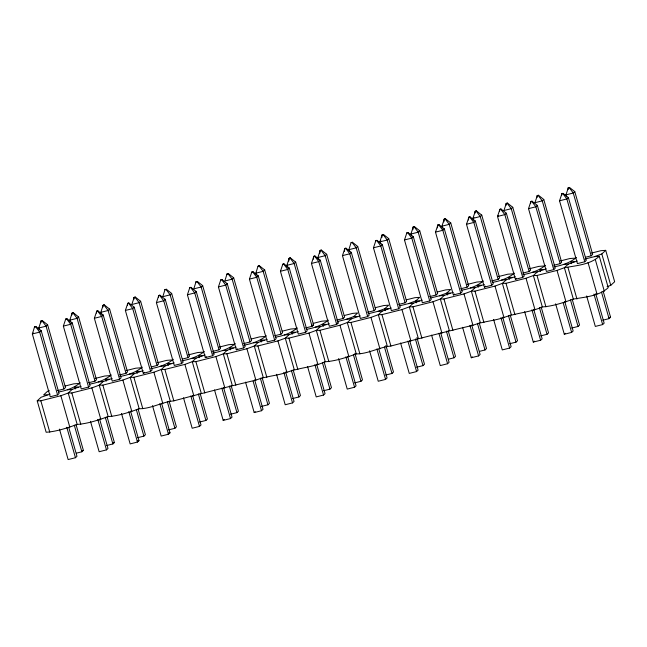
<?xml version="1.0" encoding="UTF-8"?>
<svg xmlns="http://www.w3.org/2000/svg" width="647" height="647" viewBox="0 0 647 647"><rect width="100%" height="100%" fill="white"/><g stroke="black" fill="none" stroke-linecap="round" stroke-linejoin="round"><path stroke-width="0.97" d="M40.858 322.78L41.149 320.863L42.273 320.572L47.603 324.762L65.493 387.569L63.98 388.976L57.567 390.594M71.874 314.943L72.165 313.027L73.289 312.744L78.611 316.933L96.508 379.74L94.988 381.14L88.582 382.757M96.468 313.051L96.759 311.134L97.883 310.851L103.213 315.032L121.102 377.84L119.59 379.247L112.263 381.099L94.373 318.284L96.759 311.134M102.881 307.115L103.172 305.198L104.296 304.915L109.626 309.096L127.516 371.912L126.003 373.311L119.59 374.928M127.483 305.214L127.774 303.297L128.899 303.014L134.22 307.204L152.11 370.011L150.597 371.41L143.27 373.262L125.381 310.455L127.774 303.297M133.897 299.278L134.188 297.361L135.304 297.078L140.634 301.267L158.523 364.075L157.011 365.474L151.519 366.865M158.491 297.385L158.782 295.469L159.906 295.186L165.236 299.367L183.125 362.183L181.613 363.582L174.286 365.434L156.396 302.626L158.782 295.469M288.797 261.081L289.241 258.202L290.357 257.918L295.687 262.108L313.577 324.915L312.064 326.314L305.651 327.94M313.399 259.18L313.835 256.309L314.96 256.026L320.289 260.207L338.179 323.023L336.666 324.422L329.339 326.274L311.45 263.458L313.835 256.309M319.812 253.252L320.249 250.373L321.373 250.09L326.695 254.271L344.592 317.087L343.072 318.486L336.666 320.103M344.406 251.351L344.843 248.472L345.967 248.189L351.297 252.379L369.186 315.186L367.674 316.585L360.347 318.437L342.457 255.63L344.843 248.472M381.835 237.586L382.126 235.67M412.843 229.75L413.279 226.879L414.403 226.596L419.733 230.777L437.623 293.584L436.11 294.992L429.697 296.609M437.437 227.857L437.882 224.978L438.998 224.695L444.327 228.884L462.217 291.692L460.704 293.091L453.377 294.943L435.488 232.136L437.882 224.978M443.85 221.921L444.287 219.042L445.411 218.759L450.741 222.948L468.63 285.756L467.118 287.155L460.704 288.78M468.452 220.02L468.889 217.149L470.013 216.866L475.343 221.048L493.232 283.855L491.712 285.262L484.393 287.114L466.495 224.299L468.889 217.149M475.011 213.13L475.302 211.213L476.427 210.93L481.748 215.111L499.646 277.927L498.125 279.326L491.72 280.944M499.605 211.229L499.896 209.313L501.021 209.03L506.35 213.219L524.24 276.026L522.727 277.426L515.4 279.278L497.511 216.47L499.896 209.313M506.019 205.301L506.31 203.376L507.434 203.093L512.764 207.283L530.653 270.09L529.141 271.497L522.727 273.115M530.621 203.401L530.912 201.484L532.036 201.201L537.358 205.39L555.255 268.198L553.735 269.597L546.408 271.449L528.518 208.641L530.912 201.484M537.034 197.464L537.325 195.548L538.45 195.265L543.771 199.454L561.661 262.261L560.148 263.661L553.743 265.278M561.628 195.572L561.919 193.647L563.044 193.364L568.373 197.553L586.263 260.361L584.751 261.768L577.423 263.612L559.534 200.805L561.919 193.647M568.042 189.636L568.333 187.719L569.457 187.428L574.787 191.617L592.676 254.425L591.164 255.832L585.664 257.215M34.509 327.01L32.35 333.949L50.24 396.757L57.567 394.913L59.079 393.505L41.19 330.698L35.86 326.509L34.509 327.01L35.86 326.509M39.313 329.946L38.763 328.013L41.149 320.863M63.357 326.12L65.751 318.963L66.876 318.68L72.197 322.869L90.095 385.677L88.574 387.076L81.255 388.928L63.357 326.12L70.685 324.268L72.197 322.869M70.321 322.117L69.771 320.184L72.165 313.027M101.336 314.28L100.786 312.347L103.172 305.198M134.188 297.361L131.794 304.519L139.121 302.667L140.634 301.267M164.961 289.743L162.801 296.69L170.129 294.838L171.649 293.439L166.319 289.249L164.961 289.743L166.319 289.249M187.404 294.789L189.789 287.632L190.914 287.349L196.243 291.538L214.133 354.346L212.62 355.753L205.293 357.597L187.404 294.789L194.731 292.937L196.243 291.538M195.976 281.914L193.817 288.853L201.144 287.001L202.657 285.602L197.327 281.413L195.976 281.914L197.327 281.413M218.411 286.961L220.805 279.803L221.929 279.52L227.251 283.709L245.148 346.517L243.628 347.916L236.309 349.768L218.411 286.961L225.738 285.109L227.251 283.709M226.984 274.085L224.824 281.024L232.152 279.172L233.664 277.773L228.342 273.584L226.984 274.085L228.342 273.584M249.427 279.124L251.812 271.975L252.937 271.683L258.266 275.873L276.156 338.68L274.643 340.087L267.316 341.931L249.427 279.124L256.746 277.28L258.266 275.873M256.39 275.121L255.84 273.188L257.991 266.249L259.35 265.755L264.68 269.936L282.569 332.744L281.057 334.151L274.643 335.769M280.434 271.295L282.828 264.138L283.944 263.855L289.274 268.044L307.163 330.852L305.651 332.251L298.324 334.103L280.434 271.295L287.761 269.443L289.274 268.044M287.397 267.292L286.847 265.359L289.241 258.202M318.405 259.463L317.855 257.53L320.249 250.373M349.42 251.626L348.87 249.693L351.03 242.754L352.38 242.253L357.71 246.442L375.6 309.25L374.087 310.657L367.674 312.275M373.465 247.801L375.858 240.644L376.983 240.36L382.304 244.55L400.202 307.357L398.681 308.756L391.362 310.609L373.465 247.801L380.792 245.949L382.304 244.55M398.689 304.438L405.095 302.82L406.615 301.421L388.718 238.614L383.396 234.424L382.037 234.926L379.878 241.865L380.428 243.798M404.48 239.964L406.866 232.815L407.99 232.524L413.32 236.713L431.209 299.521L429.697 300.928L422.37 302.772L404.48 239.964L411.799 238.12L413.32 236.713M411.443 235.961L410.894 234.028L413.279 226.879M442.451 228.132L441.901 226.199L444.287 219.042M475.302 211.213L472.908 218.371L473.458 220.303M506.31 203.376L503.924 210.534L511.251 208.682L512.764 207.283M537.325 195.548L534.932 202.705L542.259 200.853L543.771 199.454M566.497 196.801L565.947 194.868L568.333 187.719M40.923 321.074L42.273 320.572M33.361 333.019L32.35 333.949L39.677 332.097L41.19 330.698M47.603 324.762L46.091 326.169L38.763 328.013M65.517 319.181L66.876 318.68M71.93 313.245L73.289 312.744M78.611 316.933L77.098 318.332L69.771 320.184M96.532 311.344L97.883 310.851M102.938 305.408L104.296 304.915M103.213 315.032L101.7 316.44L94.373 318.284M109.626 309.096L108.106 310.503L100.786 312.347M127.54 303.516L128.899 303.014M133.953 297.58L135.304 297.078M134.22 307.204L132.708 308.603L125.381 310.455M584.912 259.059L594.447 256.649L599.292 256.277L608.237 287.68C599.146 296.116 585.025 297.022 573.339 299.108C563.343 302.659 552.918 306.209 542.332 306.945C530.055 312.452 516.338 312.841 503.948 317.483C493.742 321.025 482.872 321.349 472.941 325.312C445.395 331.765 418.269 338.737 390.893 346.04C379.239 347.132 368.248 353.958 356.262 353.933C346.274 357.484 335.842 361.034 325.255 361.762C312.978 367.278 299.27 367.666 286.88 372.308C276.673 375.85 265.804 376.174 255.864 380.137C228.318 386.591 201.193 393.562 173.825 400.857C162.162 401.957 151.172 408.783 139.194 408.758C129.198 412.309 118.773 415.859 108.178 416.587C98.182 420.138 87.757 423.688 77.171 424.424C67.175 427.974 56.75 431.525 46.155 432.253L37.211 400.849L41.101 397.25L50.11 394.128M158.547 295.679L159.906 295.186M165.236 299.367L163.715 300.774L156.396 302.626M81.118 386.291L72.108 389.421L68.226 393.02L60.858 395.729L40.834 400.784L37.211 400.849M80.277 382.798C74.162 387.771 66.633 390.578 58.691 391.961M189.563 287.85L190.914 287.349M112.125 378.463L103.124 381.584L99.234 385.183L91.866 387.893L71.841 392.955L68.226 393.02L77.171 424.424M111.292 374.961C105.17 379.935 97.64 382.741 89.698 384.124M220.57 280.022L221.929 279.52M143.141 370.626L134.131 373.756L130.241 377.355L122.873 380.064L102.857 385.119L99.234 385.183L108.178 416.587M142.3 367.132C135.951 372.365 127.985 375.034 119.752 376.538M251.578 272.185L252.937 271.683M257.991 266.249L259.35 265.755M143.27 373.262L144.281 372.332M264.68 269.936L263.159 271.344L255.84 273.188M174.148 362.797L165.147 365.919L161.257 369.518L153.889 372.227L133.864 377.29L130.241 377.355L139.194 408.758M173.315 359.303C166.966 364.528 159 367.197 150.767 368.701M282.593 264.356L283.944 263.855M289.007 258.42L290.357 257.918M59.459 429.115L68.137 459.572L75.456 457.72L76.977 456.313L68.841 427.764M76.378 453.167L81.87 451.784L83.382 450.377L76.063 424.683M182.527 359.036L188.018 357.645L189.539 356.246L171.649 293.439M295.687 262.108L294.175 263.507L286.847 265.359M205.164 354.968L196.154 358.09L192.264 361.689L184.896 364.398L164.88 369.453L161.257 369.518L170.201 400.922M204.323 351.467C197.974 356.699 190.008 359.368 181.775 360.872M205.293 357.597L206.304 356.667M313.601 256.519L314.96 256.026M320.014 250.583L321.373 250.09M90.467 421.286L99.145 451.735L106.472 449.883L107.984 448.484L99.581 418.981M106.472 445.573L112.885 443.947L114.398 442.548L107.079 416.854M212.62 351.434L219.034 349.817L220.546 348.409L202.657 285.602M320.289 260.207L318.769 261.614L311.45 263.458M326.695 254.271L325.182 255.678L317.855 257.53M236.171 347.132L227.162 350.262L223.28 353.86L215.912 356.57L195.887 361.624L192.264 361.689L201.209 393.093M235.33 343.638C228.981 348.862 221.023 351.531 212.79 353.036M344.616 248.691L345.967 248.189M351.03 242.754L352.38 242.253M236.309 349.768L237.312 348.83M121.482 413.449L130.152 443.907L137.479 442.055L138.992 440.656L130.589 411.152M137.479 437.736L143.893 436.118L145.405 434.719L138.086 409.025M243.636 343.597L250.041 341.98L251.562 340.581L233.664 277.773M351.297 252.379L349.784 253.778L342.457 255.63M357.71 246.442L356.198 247.841L348.87 249.693M267.179 339.303L258.177 342.425L254.287 346.024L246.919 348.733L226.895 353.788L223.28 353.86L232.224 385.264M266.346 335.801C259.997 341.034 252.031 343.703 243.798 345.207M375.624 240.854L376.983 240.36M382.037 234.926L383.396 234.424M152.49 405.62L161.168 436.07L168.487 434.226L170.007 432.819L161.604 403.316M168.495 429.907L174.9 428.29L176.421 426.883L169.102 401.189M380.889 240.927L379.878 241.865L387.205 240.013L388.718 238.614M298.194 331.466L289.185 334.596L285.295 338.195L277.927 340.904L257.91 345.959L254.287 346.024L263.232 377.427M297.353 327.972C291.231 332.946 283.709 335.753 275.759 337.136M406.631 233.025L407.99 232.524M413.045 227.089L414.403 226.596M183.497 397.784L192.175 428.241L199.502 426.389L201.015 424.99L192.612 395.487M199.502 422.07L205.916 420.453L207.428 419.054L200.109 393.36M419.733 230.777L418.213 232.184L410.894 234.028M329.202 323.637L320.192 326.759L316.31 330.358L308.942 333.068L288.918 338.13L285.295 338.195L294.239 369.599M328.361 320.144C322.246 325.109 314.717 327.916 306.775 329.299M214.513 389.955L223.183 420.404L224.194 419.474M437.647 225.196L438.998 224.695M444.06 219.26L445.411 218.759M223.183 420.404L230.51 418.56L232.03 417.153L223.619 387.658M230.518 414.242L236.923 412.624L238.436 411.217L231.116 385.523M444.327 228.884L442.815 230.283L435.488 232.136M450.741 222.948L449.228 224.347L441.901 226.199M360.209 315.809L351.208 318.931L347.318 322.529L339.95 325.239L319.925 330.293L316.31 330.358L325.255 361.762M337.783 321.47L346.363 319.303L353.731 316.593L357.621 312.994L352.777 313.366L344.196 315.534M245.52 382.126L254.198 412.576L255.209 411.638M468.654 217.36L470.013 216.866M475.068 211.423L476.427 210.93M254.198 412.576L261.525 410.724L263.038 409.325L254.635 379.821M261.525 406.413L267.939 404.787L269.451 403.388L262.132 377.694M473.919 217.432L472.908 218.371L480.236 216.519L481.748 215.111M475.343 221.048L473.822 222.455L466.495 224.299M391.225 307.972L382.215 311.102L378.325 314.693L370.966 317.41L350.941 322.465L347.318 322.529L356.262 353.933M499.67 209.531L501.021 209.03M506.083 203.595L507.434 203.093M276.536 374.289L285.206 404.747L292.533 402.895L294.045 401.496L285.642 371.993M292.533 398.576L298.946 396.959L300.459 395.56L293.14 369.866M498.522 215.532L497.511 216.47L504.838 214.618L506.35 213.219M422.232 300.143L413.231 303.265L409.341 306.864L401.973 309.573L381.948 314.628L378.325 314.693L387.278 346.105M530.677 201.694L532.036 201.201M537.091 195.766L538.45 195.265M307.543 366.461L316.221 396.91L323.54 395.058L325.061 393.659L316.658 364.156M323.549 390.748L329.954 389.13L331.474 387.723L324.155 362.029M537.358 205.39L535.845 206.789L528.518 208.641M453.248 292.307L444.238 295.436L440.348 299.035L432.98 301.745L412.964 306.799L409.341 306.864L418.286 338.268M453.377 294.943L454.388 294.005M561.685 193.865L563.044 193.364M568.098 187.929L569.457 187.428M338.551 358.624L347.229 389.082L354.556 387.229L356.068 385.83L347.665 356.327M354.556 382.911L360.969 381.293L362.482 379.894L354.888 353.246M568.373 197.553L566.853 198.952L559.534 200.805M574.787 191.617L573.266 193.024L565.947 194.868M484.255 284.478L475.246 287.6L471.364 291.199L463.996 293.908L443.971 298.971L440.348 299.035L449.293 330.439M483.414 280.984C477.3 285.95 469.771 288.756 461.829 290.139M484.393 287.114L485.404 286.176M369.566 350.795L378.236 381.245L385.563 379.401L387.076 377.994L378.948 349.445M385.572 375.082L391.977 373.465L393.489 372.057L385.903 345.417M515.263 276.649L506.261 279.771L502.371 283.37L495.004 286.079L474.979 291.134L471.364 291.199L480.309 322.602M514.43 273.147C508.307 278.121 500.778 280.927 492.836 282.31M515.4 279.278L516.411 278.347M400.574 342.967L409.252 373.416L416.579 371.564L418.091 370.165L409.688 340.662M416.579 367.253L422.984 365.628L424.505 364.229L416.911 337.58M546.278 268.812L537.269 271.934L533.379 275.533L526.019 278.25L505.994 283.305L502.371 283.37L511.316 314.774M545.437 265.319C539.088 270.543 531.13 273.212 522.897 274.716M431.589 335.13L440.259 365.587L447.587 363.735L449.099 362.328L440.696 332.833M448.508 359.19L454 357.799L455.512 356.4L448.193 330.706M577.286 260.984L568.284 264.105L564.394 267.704L557.027 270.414L537.002 275.468L533.379 275.533L542.332 306.945M576.453 257.482C570.104 262.714 562.138 265.383 553.905 266.887M462.597 327.301L471.275 357.751L472.278 356.82M471.275 357.751L478.594 355.899L480.114 354.499L471.712 324.996M479.516 351.353L485.007 349.97L486.528 348.563L479.209 322.869M573.339 299.108L564.394 267.704C576.081 265.618 590.201 264.712 599.292 256.277M594.447 256.649L601.815 253.939L605.705 250.34L614.65 281.744L610.76 285.343L607.08 286.694M493.604 319.464L502.282 349.922L509.61 348.07L511.122 346.671L502.719 317.167M509.61 343.751L516.023 342.134L517.535 340.734L510.216 315.04M524.62 311.636L533.29 342.085L534.301 341.155M533.29 342.085L540.617 340.241L542.129 338.834L533.726 309.339M540.617 335.922L547.03 334.305L548.543 332.898L541.224 307.204M555.627 303.807L564.305 334.256L565.316 333.318M564.305 334.256L571.624 332.404L573.145 331.005L564.742 301.502M571.633 328.086L578.038 326.468L579.558 325.069L572.239 299.375M586.643 295.97L595.313 326.428L602.64 324.576L604.152 323.168L595.75 293.673M602.64 320.257L609.053 318.639L610.566 317.24L603.247 291.538M49.269 390.626L47.514 391.314L43.624 394.913L47.247 394.848M368.79 313.641L377.379 311.474L384.739 308.765L388.362 308.7M399.806 305.805L408.386 303.637L415.754 300.928L419.377 300.863M430.813 297.976L439.394 295.808L446.762 293.099L450.385 293.034M65.104 386.024L73.685 383.857L78.522 383.485M95.158 378.43L104.693 376.02L109.537 375.648M126.165 370.602L135.7 368.192L140.545 367.82M157.181 362.765L166.716 360.363L171.552 359.983M188.188 354.936L197.723 352.526L202.568 352.154M219.204 347.107L228.731 344.697L233.575 344.325M251.165 339.028L259.746 336.861L264.591 336.489M282.173 331.199L290.754 329.032L295.598 328.66M313.188 323.371L321.769 321.203L326.606 320.823M375.203 307.705L383.784 305.538L388.629 305.166L384.739 308.765L385.28 310.665M406.219 299.868L414.8 297.701L419.644 297.329L415.754 300.928L416.296 302.836M437.226 292.04L445.807 289.872L450.652 289.5L446.762 293.099L447.303 295M467.288 284.445L476.823 282.043L481.659 281.663M498.295 276.617L507.83 274.207L512.675 273.835M529.303 268.78L538.838 266.378L543.682 266.006M560.318 260.951L569.853 258.541L574.69 258.169M591.326 253.123L600.861 250.712L605.705 250.34M311.749 325.376L313.577 324.915M336.343 323.484L338.179 323.023M81.554 450.846L83.382 450.377M112.562 443.009L114.398 442.548M608.738 317.701L610.566 317.24M137.164 441.117L138.992 440.656M168.171 433.28L170.007 432.819M563.44 264.477L568.284 264.105M532.424 272.314L537.269 271.934M501.417 280.143L506.261 279.771M470.409 287.972L475.246 287.6M439.394 295.808L444.238 295.436M408.386 303.637L413.231 303.265M377.379 311.474L382.215 311.102M346.363 319.303L351.208 318.931M315.356 327.131L320.192 326.759M284.34 334.968L289.185 334.596M253.333 342.797L258.177 342.425M222.325 350.634L227.162 350.262M191.31 358.462L196.154 358.09M160.302 366.299L165.147 365.919M129.287 374.128L134.131 373.756M98.279 381.956L103.124 381.584M67.272 389.793L72.108 389.421M574.423 261.703L570.808 261.768L571.35 263.669M543.415 269.532L539.792 269.605L540.334 271.505M512.408 277.369L508.785 277.434L509.326 279.334M481.392 285.198L477.777 285.262L478.319 287.171M353.731 316.593L357.354 316.529M326.339 324.357L322.724 324.422L323.265 326.331M295.331 332.194L291.708 332.259L292.25 334.159M264.324 340.023L260.701 340.087L261.242 341.996M233.308 347.86L229.685 347.924L230.235 349.825M202.301 355.688L198.678 355.753L199.219 357.654M171.285 363.517L167.67 363.582L168.212 365.49M140.278 371.354L136.654 371.418L137.196 373.319M109.27 379.182L105.647 379.247L106.189 381.156M78.255 387.019L74.64 387.084L75.181 388.984M569.223 187.646L573.266 193.024L591.164 255.832M562.809 193.582L566.853 198.952L584.751 261.768M538.215 195.475L542.259 200.853L560.148 263.661M531.802 201.411L535.845 206.789L553.735 269.597M507.199 203.312L511.251 208.682L529.141 271.497M500.786 209.248L504.838 214.618L522.727 277.426M476.192 211.14L480.236 216.519L498.125 279.326M469.779 217.077L473.822 222.455L491.712 285.262M445.185 218.977L449.228 224.347L467.118 287.155M438.771 224.913L442.815 230.283L460.704 293.091M414.169 226.806L418.213 232.184L436.11 294.992M407.756 232.742L411.799 238.12L429.697 300.928M383.161 234.643L387.205 240.013L405.095 302.82M376.748 240.571L380.792 245.949L398.681 308.756M352.146 242.471L356.198 247.841L374.087 310.657M345.741 248.408L349.784 253.778L367.674 316.585M321.138 250.3L325.182 255.678L343.072 318.486M314.725 256.236L318.769 261.614L336.666 324.422M290.131 258.137L294.175 263.507L312.064 326.314M283.718 264.073L287.761 269.443L305.651 332.251M259.115 265.966L263.159 271.344L281.057 334.151M252.702 271.902L256.746 277.28L274.643 340.087M228.108 273.802L232.152 279.172L250.041 341.98M221.695 279.73L225.738 285.109L243.628 347.916M197.1 281.631L201.144 287.001L219.034 349.817M190.687 287.567L194.731 292.937L212.62 355.753M166.085 289.46L170.129 294.838L188.018 357.645M159.672 295.396L163.715 300.774L181.613 363.582M135.077 297.296L139.121 302.667L157.011 365.474M128.664 303.233L132.708 308.603L150.597 371.41M104.062 305.125L108.106 310.503L126.003 373.311M97.648 311.061L101.7 316.44L119.59 379.247M73.054 312.962L77.098 318.332L94.988 381.14M66.641 318.898L70.685 324.268L88.574 387.076M42.047 320.791L46.091 326.169L63.98 388.976M35.634 326.727L39.677 332.097L57.567 394.913M601.815 253.939L610.76 285.343M595.402 259.876L604.347 291.279M601.459 291.991L609.053 318.639M588.034 262.585L596.979 293.989M593.962 294.118L602.64 324.576M568.017 267.64L576.962 299.043M570.452 299.828L578.038 326.468M557.027 270.414L565.971 301.817M563.222 302.901L571.624 332.404M537.002 275.468L545.947 306.872M539.436 307.657L547.03 334.305M526.019 278.25L534.964 309.654M531.939 309.784L540.617 340.241M505.994 283.305L514.939 314.709M508.429 315.485L516.023 342.134M495.004 286.079L503.948 317.483M500.932 317.62L509.61 348.07M474.979 291.134L483.932 322.538M477.421 323.322L485.007 349.97M463.996 293.908L472.941 325.312M469.924 325.449L478.594 355.899M443.971 298.971L452.916 330.374M446.406 331.151L454 357.799M432.98 301.745L441.933 333.148M438.909 333.278L447.587 363.735M412.964 306.799L421.909 338.203M415.398 338.988L422.984 365.628M401.973 309.573L410.918 340.977M407.901 341.115L416.579 371.564M381.948 314.628L390.893 346.04M384.391 346.816L391.977 373.465M370.966 317.41L379.91 348.814M376.894 348.943L385.563 379.401M350.941 322.465L359.886 353.869M353.375 354.645L360.969 381.293M339.95 325.239L348.895 356.643M345.878 356.78L354.556 387.229M319.925 330.293L328.878 361.697M322.368 362.482L329.954 389.13M308.942 333.068L317.887 364.471M314.871 364.609L323.54 395.058M288.918 338.13L297.863 369.534M291.352 370.31L298.946 396.959M277.927 340.904L286.88 372.308M283.855 372.437L292.533 402.895M257.91 345.959L266.855 377.363M260.345 378.147L267.939 404.787M246.919 348.733L255.864 380.137M253.123 381.229L261.525 410.724M226.895 353.788L235.84 385.2M229.337 385.976L236.923 412.624M215.912 356.57L224.857 387.974M221.84 388.103L230.51 418.56M195.887 361.624L204.832 393.028M198.322 393.805L205.916 420.453M184.896 364.398L193.841 395.802M190.825 395.94L199.502 426.389M164.88 369.453L173.825 400.857M167.314 401.641L174.9 428.29M153.889 372.227L162.834 403.639M159.817 403.768L168.487 434.226M133.864 377.29L142.809 408.694M136.299 409.47L143.893 436.118M122.873 380.064L131.826 411.468M128.802 411.605L137.479 442.055M102.857 385.119L111.802 416.522M105.291 417.307L112.885 443.947M91.866 387.893L100.811 419.296M97.794 419.434L106.472 449.883M71.841 392.955L80.786 424.359M74.284 425.136L81.87 451.784M60.858 395.729L69.803 427.133M66.787 427.263L75.456 457.72M40.834 400.784L49.779 432.188"/></g></svg>
